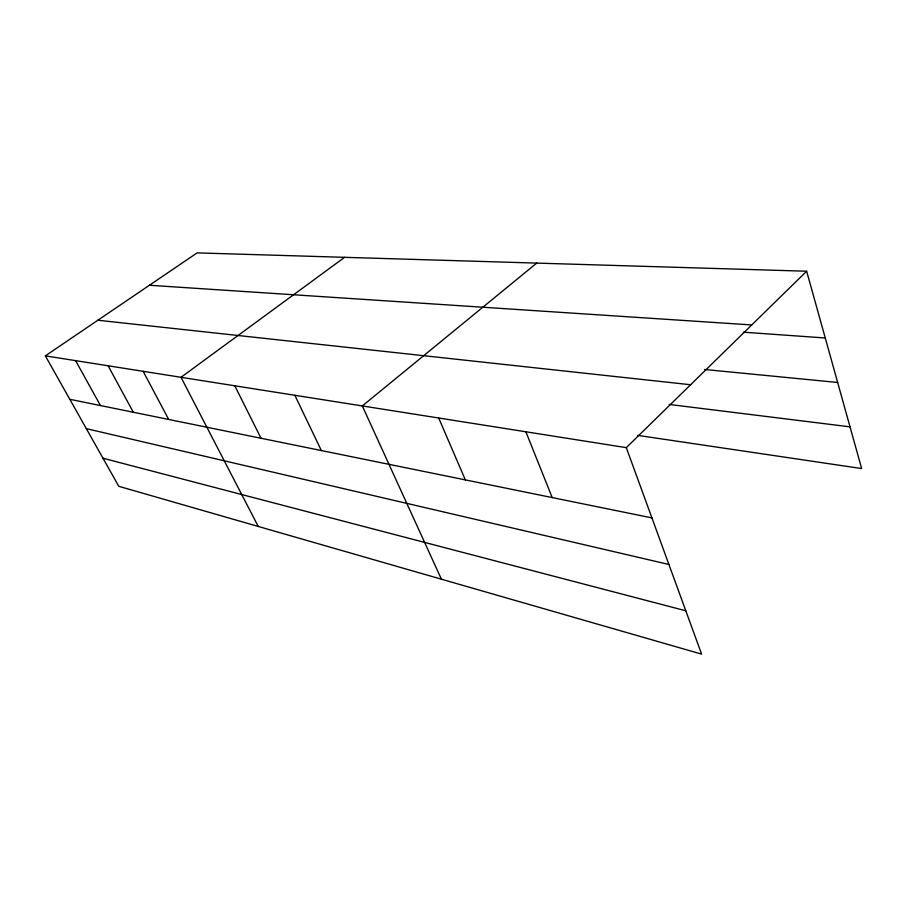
<?xml version="1.0" encoding="UTF-8"?>
<svg xmlns="http://www.w3.org/2000/svg" width="907" height="907" viewBox="0 0 907 907"><rect width="100%" height="100%" fill="white"/><g stroke="black" fill="none" stroke-linecap="round" stroke-linejoin="round"><path stroke-width="1.36" d="M626.306 447.65L701.599 654.117L118.783 486.299L45.35 355.861L626.306 447.65L806.652 271.227L861.65 468.556L637.655 435.371M536.706 263.109L362.324 405.939L441.414 579.199M344.615 257.327L181.015 377.301L258.257 526.457M45.35 355.861L197.136 252.883L806.652 271.227M149.406 285.263L751.744 324.944M743.332 332.177L825.257 337.982M704.558 369.478L837.66 382.471M97.865 320.239L690.612 384.738M669.253 404.454L850.029 426.846M69.805 399.307L651.929 517.897M86.324 428.648L668.913 564.483M102.967 458.216L685.794 610.774M75.61 360.646L100.439 405.554M108.126 365.782L133.318 412.243M143.159 371.314L168.691 419.453M234.8 385.792L261.023 438.262M294.843 395.282L321.35 450.552M438.716 418.014L465.325 479.882M525.879 431.777L552.204 497.58"/></g></svg>
